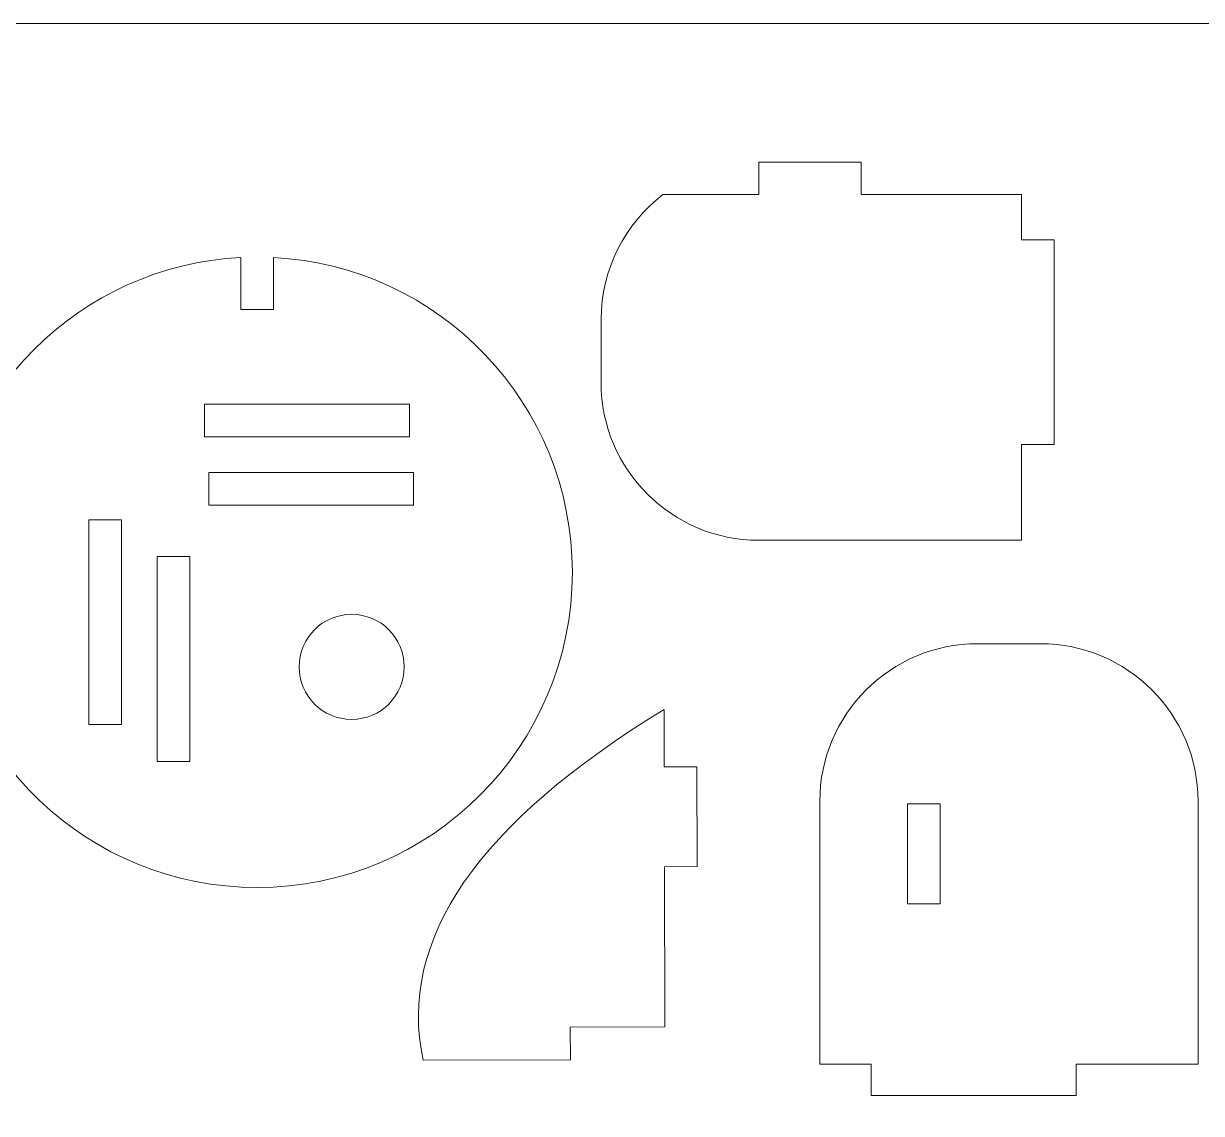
# Model space of a CAD drawing. Header units: millimetres. Extents: x -1420 to -489, y -454 to 898.
# Drawn here: x -1262.2 to -1150.1, y -193.9 to -90.1 of the extents above; entities that cross this region are included whole.
import ezdxf
from ezdxf.lldxf.tags import DXFTag

# ---------------------------------------------------------------- set-up
doc = ezdxf.new("R2010")
doc.units = ezdxf.units.MM
doc.header["$MEASUREMENT"] = 0
doc.layers.add('Layer 1', color=7, linetype='Continuous')
tags = doc.linetypes.add('New Line1', pattern=[0.3, 0.2, -0.1]).pattern_tags.tags
tags[6:7] = [DXFTag(74, 4), DXFTag(75, 0), DXFTag(340, '0'), DXFTag(46, 1.0), DXFTag(50, 0.0), DXFTag(44, 0.0), DXFTag(45, 0.0)]
tags[4:5] = [DXFTag(74, 4), DXFTag(75, 0), DXFTag(340, '0'), DXFTag(46, 1.0), DXFTag(50, 0.0), DXFTag(44, 0.0), DXFTag(45, 0.0)]

msp = doc.modelspace()

# ---------------------------------------------------------------- linework, layer by layer
at = {"layer": 'Layer 1', "color": 140, "linetype": 'New Line1', "lineweight": 20}
msp.add_lwpolyline([(-1328.9019, -414.1317), (-1039.4477, -414.1317), (-1039.4477, -90.1493), (-1328.9019, -90.1493), (-1328.9019, -414.1317)], close=True, dxfattribs=at)
at = {"layer": 'Layer 1', "lineweight": 20}
for points in [[(-1244.9433, -129.4785), (-1225.4433, -129.4785), (-1225.4433, -126.3785), (-1244.9433, -126.3785), (-1244.9433, -129.4785)], [(-1244.543, -135.9784), (-1225.043, -135.9784), (-1225.043, -132.8784), (-1244.543, -132.8784), (-1244.543, -135.9784)], [(-1255.9433, -156.8784), (-1252.8433, -156.8784), (-1252.8433, -137.3784), (-1255.9433, -137.3784), (-1255.9433, -156.8784)], [(-1249.4433, -160.3784), (-1246.3433, -160.3784), (-1246.3433, -140.8784), (-1249.4433, -140.8784), (-1249.4433, -160.3784)], [(-1178.0484, -173.9269), (-1174.9484, -173.9269), (-1174.9484, -164.4269), (-1178.0484, -164.4269), (-1178.0484, -173.9269)]]:
    msp.add_lwpolyline(points, close=True, dxfattribs=at)
msp.add_ellipse((-1230.9431, -151.3784), major_axis=(0, 5), ratio=1, dxfattribs=at)
for points in [[(-1182.4599, -103.3291), (-1182.4599, -103.3291), (-1192.2099, -103.3291), (-1192.2099, -103.3291)], [(-1192.2099, -103.3291), (-1192.2099, -103.3291), (-1192.2099, -106.4291), (-1192.2099, -106.4291)], [(-1192.2099, -106.4291), (-1192.2099, -106.4291), (-1201.3244, -106.4291), (-1201.3244, -106.4291)], [(-1167.2099, -106.4291), (-1167.2099, -106.4291), (-1172.9599, -106.4291), (-1172.9599, -106.4291)], [(-1167.2099, -106.4291), (-1167.2099, -106.4291), (-1167.2099, -110.7293), (-1167.2099, -110.7293)], [(-1167.2099, -110.7293), (-1167.2099, -110.7293), (-1164.1099, -110.7293), (-1164.1099, -110.7293)], [(-1164.1099, -110.7293), (-1164.1099, -110.7293), (-1164.1099, -130.2293), (-1164.1099, -130.2293)], [(-1269.9039, -140.8284), (-1269.1235, -125.4938), (-1256.8279, -113.1983), (-1241.4933, -112.4178)], [(-1167.2099, -130.2293), (-1167.2099, -130.2293), (-1167.2099, -139.3291), (-1167.2099, -139.3291)], [(-1167.2099, -130.2293), (-1167.2099, -130.2293), (-1164.1099, -130.2293), (-1164.1099, -130.2293)], [(-1201.2199, -155.4507), (-1218.9586, -166.2449), (-1226.5989, -177.3642), (-1224.1408, -188.8084)], [(-1201.2053, -160.8969), (-1201.2053, -160.8969), (-1201.2199, -155.4507), (-1201.2199, -155.4507)], [(-1201.1388, -185.6468), (-1201.1388, -185.6468), (-1201.1798, -170.3968), (-1201.1798, -170.3968)], [(-1210.1305, -188.7709), (-1210.1305, -188.7709), (-1224.1409, -188.8083), (-1224.1409, -188.8083)], [(-1186.3986, -189.1769), (-1186.3986, -189.1769), (-1181.4984, -189.1769), (-1181.4984, -189.1769)], [(-1181.4984, -189.1769), (-1181.4984, -189.1769), (-1181.4984, -192.1769), (-1181.4984, -192.1769)], [(-1161.9984, -189.1769), (-1161.9984, -189.1769), (-1150.3986, -189.1769), (-1150.3986, -189.1769)], [(-1161.9984, -189.1769), (-1161.9984, -189.1769), (-1161.9984, -192.1769), (-1161.9984, -192.1769)], [(-1181.4984, -192.1769), (-1181.4984, -192.1769), (-1161.9984, -192.1769), (-1161.9984, -192.1769)]]:
    msp.add_open_spline(points, degree=3, dxfattribs=at)
for points, knots in [([(-1182.4599, -103.3291), (-1182.4599, -103.3291), (-1182.4599, -106.4291), (-1182.4599, -106.4291), (-1182.4599, -106.4291), (-1182.4599, -106.4291), (-1172.9599, -106.4291), (-1172.9599, -106.4291)], [0, 0, 0, 0, 0.33333333, 0.33333333, 0.33333333, 0.33333333, 1, 1, 1, 1]), ([(-1201.3244, -106.4291), (-1204.8988, -109.1751), (-1207.2099, -113.491), (-1207.2099, -118.3291), (-1207.2099, -118.3291), (-1207.2099, -118.3291), (-1207.2099, -124.3291), (-1207.2099, -124.3291), (-1207.2099, -124.3291), (-1207.2099, -132.5908), (-1200.4716, -139.3291), (-1192.2099, -139.3291), (-1192.2099, -139.3291), (-1192.2099, -139.3291), (-1167.2099, -139.3291), (-1167.2099, -139.3291)], [0, 0, 0, 0, 0.2, 0.2, 0.2, 0.2, 0.4, 0.4, 0.4, 0.4, 0.6, 0.6, 0.6, 0.6, 1, 1, 1, 1]), ([(-1238.3933, -112.4178), (-1222.5453, -113.2244), (-1209.9433, -126.3298), (-1209.9433, -142.3784), (-1209.9433, -142.3784), (-1209.9433, -158.9469), (-1223.3748, -172.3784), (-1239.9433, -172.3784), (-1239.9433, -172.3784), (-1255.9919, -172.3784), (-1269.0973, -159.7764), (-1269.9039, -143.9284)], [0, 0, 0, 0, 0.25, 0.25, 0.25, 0.25, 0.5, 0.5, 0.5, 0.5, 1, 1, 1, 1]), ([(-1238.3933, -112.4178), (-1238.3933, -112.4178), (-1238.3933, -117.3784), (-1238.3933, -117.3784), (-1238.3933, -117.3784), (-1238.3933, -117.3784), (-1241.4933, -117.3784), (-1241.4933, -117.3784), (-1241.4933, -117.3784), (-1241.4933, -117.3784), (-1241.4933, -112.4178), (-1241.4933, -112.4178)], [0, 0, 0, 0, 0.25, 0.25, 0.25, 0.25, 0.5, 0.5, 0.5, 0.5, 1, 1, 1, 1]), ([(-1186.3986, -189.1769), (-1186.3986, -189.1769), (-1186.3986, -164.1769), (-1186.3986, -164.1769), (-1186.3986, -164.1769), (-1186.3986, -155.9152), (-1179.6603, -149.1769), (-1171.3986, -149.1769), (-1171.3986, -149.1769), (-1171.3986, -149.1769), (-1165.3986, -149.1769), (-1165.3986, -149.1769), (-1165.3986, -149.1769), (-1157.1369, -149.1769), (-1150.3986, -155.9152), (-1150.3986, -164.1769), (-1150.3986, -164.1769), (-1150.3986, -164.1769), (-1150.3986, -189.1769), (-1150.3986, -189.1769)], [0, 0, 0, 0, 0.16666667, 0.16666667, 0.16666667, 0.16666667, 0.33333333, 0.33333333, 0.33333333, 0.33333333, 0.5, 0.5, 0.5, 0.5, 0.66666667, 0.66666667, 0.66666667, 0.66666667, 1, 1, 1, 1]), ([(-1201.2053, -160.8969), (-1201.2053, -160.8969), (-1198.1053, -160.8885), (-1198.1053, -160.8885), (-1198.1053, -160.8885), (-1198.1053, -160.8885), (-1198.0798, -170.3885), (-1198.0798, -170.3885), (-1198.0798, -170.3885), (-1198.0798, -170.3885), (-1201.1798, -170.3968), (-1201.1798, -170.3968)], [0, 0, 0, 0, 0.25, 0.25, 0.25, 0.25, 0.5, 0.5, 0.5, 0.5, 1, 1, 1, 1]), ([(-1201.1388, -185.6468), (-1201.1388, -185.6468), (-1210.1388, -185.6709), (-1210.1388, -185.6709), (-1210.1388, -185.6709), (-1210.1388, -185.6709), (-1210.1305, -188.7709), (-1210.1305, -188.7709)], [0, 0, 0, 0, 0.33333333, 0.33333333, 0.33333333, 0.33333333, 1, 1, 1, 1])]:
    msp.add_open_spline(points, degree=3, knots=knots, dxfattribs=at)

doc.saveas('drawing.dxf')
